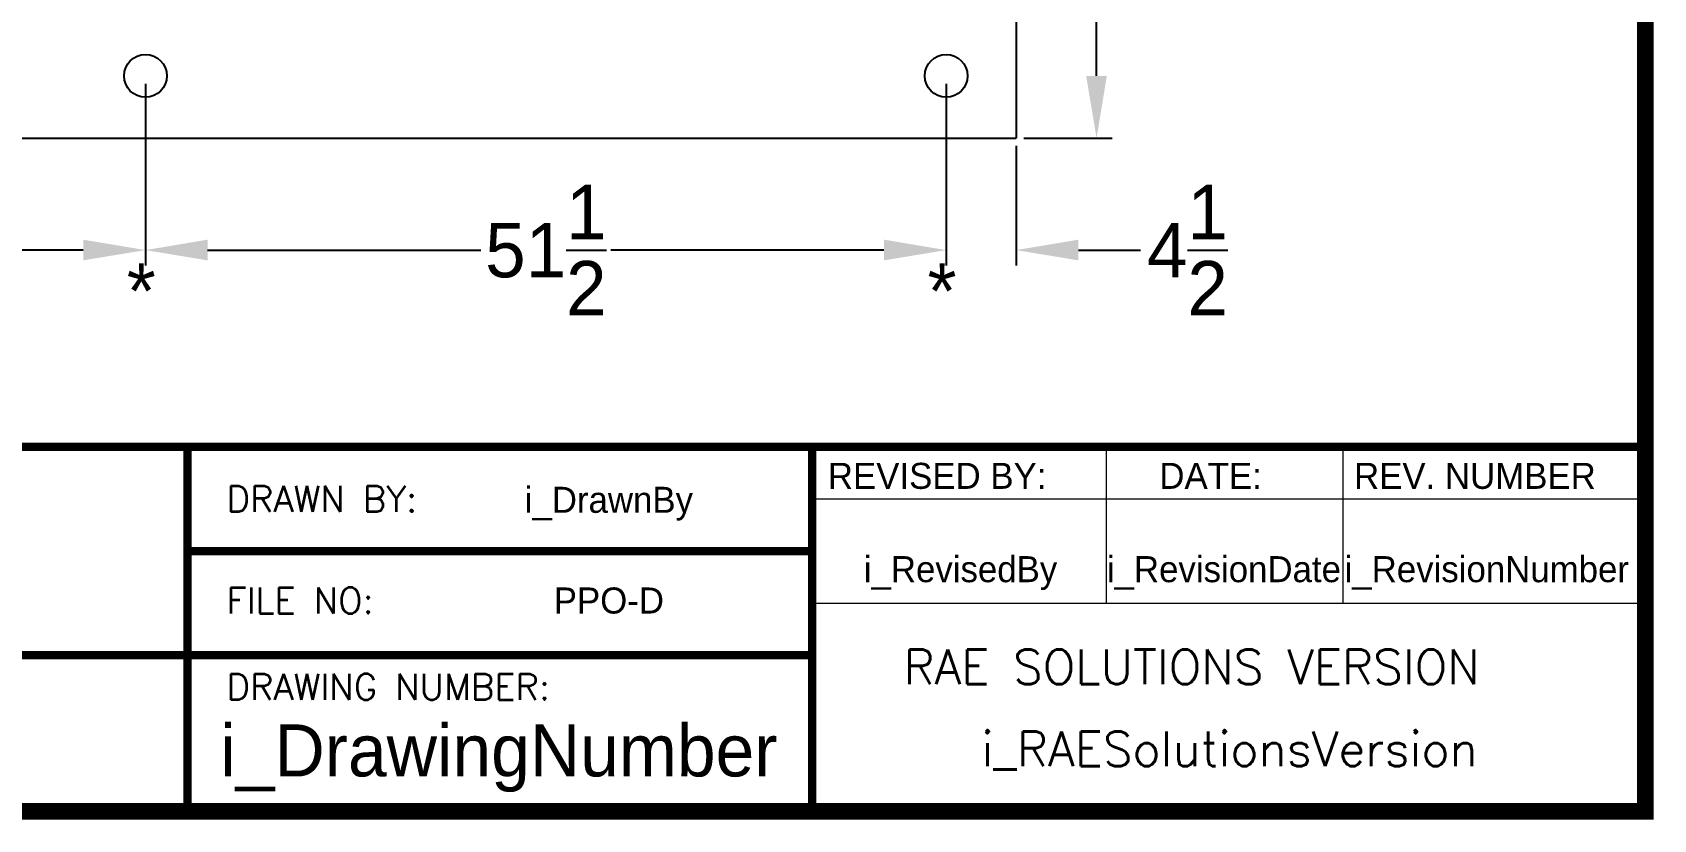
# Model space of a CAD drawing. Header units: inches. Extents: x 3128 to 3569, y 1222 to 1501.
# Drawn here: x 3460.4 to 3564.7, y 1228.3 to 1278.9 of the extents above; entities that cross this region are included whole.
import ezdxf
from ezdxf.enums import TextEntityAlignment as Align

# ---------------------------------------------------------------- set-up
doc = ezdxf.new("R2010")
doc.units = ezdxf.units.IN
doc.header["$MEASUREMENT"] = 0
doc.header["$PDSIZE"] = -1
doc.layers.add('WCTANK', color=7, linetype='Continuous')
doc.layers.add('WOTANK', color=7, linetype='Continuous')
doc.styles.add('SIMPLEX', font='SIMPLEX')
doc.dimstyles.new('General Dimension', dxfattribs={"dimtxt": 3.5, "dimasz": 4, "dimexe": 1, "dimexo": 0.5, "dimgap": 0.09, "dimtad": 0, "dimtih": 1, "dimtoh": 1, "dimdec": 3, "dimzin": 0, "dimdsep": 46, "dimlunit": 5, "dimtxsty": 'Standard', "dimcen": 0.09, "dimadec": 0, "dimazin": 0, "dimtfac": 1, "dimtdec": 3, "dimtofl": 0, "dimtmove": 0, "dimatfit": 3, "dimfxl": 1, "dimtolj": 1, "dimtzin": 0, "dimarcsym": 0})

# ---------------------------------------------------------------- blocks, each defined once
blk = doc.blocks.new('*D44')
at = {"color": 0, "linetype": 'Continuous', "lineweight": -2}
for p, q in [((3416.18, 1275.58), (3416.18, 1263.88)), ((3467.69, 1275.58), (3467.69, 1263.88)), ((3420.18, 1264.88), (3437.76, 1264.88)), ((3463.69, 1264.88), (3446.11, 1264.88))]:
    blk.add_line(p, q, dxfattribs=at)
at = {"color": 0, "linetype": 'Continuous'}
for points in [[(3420.18, 1265.55), (3420.18, 1264.22), (3416.18, 1264.88)], [(3463.69, 1265.55), (3463.69, 1264.22), (3467.69, 1264.88)]]:
    blk.add_solid(points, dxfattribs=at)
at = {"layer": 'Defpoints', "color": 0, "linetype": 'Continuous'}
for p in [(3416.18, 1276.08), (3467.69, 1276.08), (3467.69, 1264.88)]:
    blk.add_point(p, dxfattribs=at)
at = {"color": 0, "linetype": 'Continuous', "insert": (3441.93, 1264.88), "char_height": 3.5, "attachment_point": 5}
blk.add_mtext('\\A1;51{\\H1x;\\S1/2;}', dxfattribs=at)
blk = doc.blocks.new('*D45')
at = {"color": 0, "linetype": 'Continuous', "lineweight": -2}
for p, q in [((3467.69, 1275.58), (3467.69, 1263.88)), ((3519.18, 1275.58), (3519.18, 1263.88)), ((3471.69, 1264.88), (3489.26, 1264.88)), ((3515.18, 1264.88), (3497.61, 1264.88))]:
    blk.add_line(p, q, dxfattribs=at)
at = {"color": 0, "linetype": 'Continuous'}
for points in [[(3471.69, 1265.55), (3471.69, 1264.22), (3467.69, 1264.88)], [(3515.18, 1265.55), (3515.18, 1264.22), (3519.18, 1264.88)]]:
    blk.add_solid(points, dxfattribs=at)
at = {"layer": 'Defpoints', "color": 0, "linetype": 'Continuous'}
for p in [(3467.69, 1276.08), (3519.18, 1276.08), (3467.69, 1264.88)]:
    blk.add_point(p, dxfattribs=at)
at = {"color": 0, "linetype": 'Continuous', "insert": (3493.44, 1264.88), "char_height": 3.5, "attachment_point": 5}
blk.add_mtext('\\A1;51{\\H1x;\\S1/2;}', dxfattribs=at)
blk = doc.blocks.new('*D46')
at = {"color": 0, "linetype": 'Continuous', "lineweight": -2}
for p, q in [((3519.18, 1275.58), (3519.18, 1263.88)), ((3523.68, 1271.58), (3523.68, 1263.88)), ((3515.18, 1264.88), (3511.18, 1264.88)), ((3527.68, 1264.88), (3531.68, 1264.88))]:
    blk.add_line(p, q, dxfattribs=at)
at = {"color": 0, "linetype": 'Continuous'}
for points in [[(3515.18, 1265.55), (3515.18, 1264.22), (3519.18, 1264.88)], [(3527.68, 1265.55), (3527.68, 1264.22), (3523.68, 1264.88)]]:
    blk.add_solid(points, dxfattribs=at)
at = {"layer": 'Defpoints', "color": 0, "linetype": 'Continuous'}
for p in [(3519.18, 1276.08), (3523.68, 1272.08), (3523.68, 1264.88)]:
    blk.add_point(p, dxfattribs=at)
at = {"color": 0, "linetype": 'Continuous', "insert": (3534.69, 1264.88), "char_height": 3.5, "attachment_point": 5}
blk.add_mtext('\\A1;4{\\H1x;\\S1/2;}', dxfattribs=at)
blk = doc.blocks.new('*D47')
at = {"layer": 'Defpoints', "color": 0}
for p in [(3491.67, 1373.8), (3528.85, 1373.8), (3523.68, 1272.08)]:
    blk.add_point(p, dxfattribs=at)
at = {"layer": 'WCTANK', "color": 0, "lineweight": -2}
for p, q in [((3492.17, 1373.8), (3529.85, 1373.8)), ((3528.85, 1369.8), (3528.85, 1327.12)), ((3528.85, 1276.08), (3528.85, 1318.77)), ((3524.18, 1272.08), (3529.85, 1272.08))]:
    blk.add_line(p, q, dxfattribs=at)
at = {"layer": 'WCTANK', "color": 0}
for points in [[(3528.18, 1369.8), (3529.51, 1369.8), (3528.85, 1373.8)], [(3528.18, 1276.08), (3529.51, 1276.08), (3528.85, 1272.08)]]:
    blk.add_solid(points, dxfattribs=at)
at = {"layer": 'WCTANK', "color": 0, "insert": (3528.85, 1322.94), "char_height": 3.5, "attachment_point": 5}
blk.add_mtext('\\A1;101{\\H1x;\\S3/4;}', dxfattribs=at)
blk = doc.blocks.new('*D48')
at = {"layer": 'Defpoints', "color": 0}
for p in [(3491.67, 1353.46), (3523.68, 1272.08), (3528.85, 1272.08)]:
    blk.add_point(p, dxfattribs=at)
at = {"layer": 'WOTANK', "color": 0, "lineweight": -2}
for p, q in [((3492.17, 1353.46), (3529.85, 1353.46)), ((3528.85, 1349.46), (3528.85, 1316.94)), ((3528.85, 1276.08), (3528.85, 1308.6)), ((3524.18, 1272.08), (3529.85, 1272.08))]:
    blk.add_line(p, q, dxfattribs=at)
at = {"layer": 'WOTANK', "color": 0}
for points in [[(3528.18, 1349.46), (3529.51, 1349.46), (3528.85, 1353.46)], [(3528.18, 1276.08), (3529.51, 1276.08), (3528.85, 1272.08)]]:
    blk.add_solid(points, dxfattribs=at)
at = {"layer": 'WOTANK', "color": 0, "insert": (3528.85, 1312.77), "char_height": 3.5, "attachment_point": 5}
blk.add_mtext('\\A1;81{\\H1x;\\S3/8;}', dxfattribs=at)

msp = doc.modelspace()

# ---------------------------------------------------------------- linework, layer by layer
at = {"color": 0, "linetype": 'Continuous'}
for p in [(3523.6796, 1280.0817), (3523.6796, 1280.0817), (3411.6757, 1272.0817), (3411.6757, 1272.0817)]:
    msp.add_line(p, (3523.6796, 1272.0817), dxfattribs=at)
at = {"color": 0, "linetype": 'Continuous', "lineweight": 20}
for p, q in [((3376.6636, 1252.2228), (3510.5668, 1252.2228)), ((3470.3958, 1252.2228), (3470.3958, 1238.8325)), ((3510.5668, 1252.2228), (3510.5668, 1228.7897)), ((3510.5668, 1252.2228), (3564.128, 1252.2228)), ((3510.5668, 1252.2228), (3510.5668, 1248.8752)), ((3529.4654, 1252.2228), (3529.4654, 1242.18)), ((3544.6853, 1252.2228), (3544.6853, 1242.18)), ((3510.5668, 1248.8752), (3564.128, 1248.8752)), ((3470.3958, 1245.5276), (3510.5668, 1245.5276)), ((3470.3958, 1238.8325), (3470.3958, 1245.5276)), ((3510.5668, 1242.18), (3564.128, 1242.18)), ((3510.5668, 1238.8325), (3376.6636, 1238.8325)), ((3470.3958, 1238.8325), (3470.3958, 1228.7897))]:
    msp.add_line(p, q, dxfattribs=at)
for points, const_width in [([(3135.638, 1228.7897), (3564.128, 1228.7897), (3564.128, 1496.596), (3135.638, 1496.596), (3135.638, 1228.7897)], 1.0712), ([(3564.128, 1252.2228), (3242.7605, 1252.2228), (3242.7605, 1228.7897)], 0.5356), ([(3470.3958, 1252.2228), (3470.3958, 1228.7897)], 0.5356), ([(3510.5668, 1228.7897), (3510.5668, 1252.2228), (3564.128, 1252.2228)], 0.5356), ([(3510.5668, 1245.5276), (3470.3958, 1245.5276), (3470.3958, 1228.7897)], 0.5356), ([(3510.5668, 1238.8325), (3376.6636, 1238.8325)], 0.5356)]:
    msp.add_lwpolyline(points, dxfattribs=dict(at, const_width=const_width))
at = {"color": 0, "linetype": 'Continuous'}
for centre in [(3467.6911, 1276.0817), (3467.6911, 1276.0817), (3519.1796, 1276.0817), (3519.1796, 1276.0817)]:
    msp.add_circle(centre, 1.375, dxfattribs=at)
at = {"color": 0, "linetype": 'Continuous', "lineweight": 20}
msp.add_point((3510.5668, 1228.7897), dxfattribs=at)

# ---------------------------------------------------------------- texts
at = {"color": 0, "linetype": 'Continuous'}
for p in [(3466.4936, 1260.4553), (3517.9821, 1260.4553)]:
    msp.add_text('*', height=3.5821, dxfattribs=at).set_placement(p)
at = {"color": 0, "linetype": 'Continuous', "lineweight": 20}
for s, height, p in [('REVISED BY:', 1.673789, (3511.5714, 1249.5244)), ('DATE:', 1.67379, (3532.886, 1249.5244)), ('REV. NUMBER', 1.673789, (3545.4028, 1249.5244))]:
    msp.add_text(s, height=height, dxfattribs=at).set_placement(p)
at = {"color": 0, "linetype": 'Continuous', "lineweight": 20, "style": 'SIMPLEX'}
for s, height, p in [('DRAWN BY:', 1.67379, (3472.9065, 1248.0383)), ('FILE NO:', 1.67379, (3472.9065, 1241.505)), ('RAE SOLUTIONS VERSION', 2.222792, (3516.4349, 1236.9678)), ('DRAWING NUMBER:', 1.673789, (3472.9065, 1235.9557))]:
    msp.add_text(s, height=height, dxfattribs=at).set_placement(p)
at = {"color": 0, "linetype": 'Continuous', "lineweight": 20}
for s, height, p in [('i_DrawnBy', 1.67379, (3497.4907, 1247.9832)), ('i_RevisedBy', 1.673789, (3520.1015, 1243.5227)), ('i_RevisionDate', 1.673789, (3537.0368, 1243.5227)), ('i_RevisionNumber', 1.673789, (3553.9396, 1243.5227)), ('PPO-D', 1.67379, (3497.4907, 1241.5073)), ('i_DrawingNumber', 3.347578, (3490.4201, 1231.0295))]:
    msp.add_text(s, height=height, dxfattribs=at).set_placement(p, align=Align.CENTER)
at = {"color": 0, "linetype": 'Continuous', "lineweight": 20, "style": 'SIMPLEX'}
msp.add_text('i_RAESolutionsVersion', height=2.222792, dxfattribs=at).set_placement((3537.4026, 1231.6863), align=Align.CENTER)

# ---------------------------------------------------------------- dimensions: what is measured, and where the dimension line sits
at = {"color": 0, "linetype": 'Continuous'}
for base, p1, p2, picture, middle in [((3467.6911, 1264.882), (3416.1757, 1276.0817), (3467.6911, 1276.0817), '*D44', (3441.9334, 1264.882)), ((3467.69106, 1264.88203), (3519.17957, 1276.08168), (3467.69106, 1276.08168), '*D45', (3493.43531, 1264.88203)), ((3523.6796, 1264.882), (3519.1796, 1276.0817), (3523.6796, 1272.0817), '*D46', (3534.6862, 1264.882))]:
    dim = msp.add_linear_dim(base=base, p1=p1, p2=p2, dimstyle='General Dimension', dxfattribs=at)
    dim.commit()
    dim.dimension.update_dxf_attribs({"geometry": picture, "text_midpoint": middle})
at = {"layer": 'WCTANK', "color": 0}
dim = msp.add_linear_dim(base=(3528.8453, 1373.8028), p1=(3523.6796, 1272.0817), p2=(3491.6738, 1373.8028), angle=90, dimstyle='General Dimension', dxfattribs=at)
dim.commit()
dim.dimension.update_dxf_attribs({"geometry": '*D47', "text_midpoint": (3528.8453, 1322.9423)})
at = {"layer": 'WOTANK', "color": 0}
dim = msp.add_linear_dim(base=(3528.8453, 1272.0817), p1=(3491.6738, 1353.4567), p2=(3523.6796, 1272.0817), angle=90, dimstyle='General Dimension', dxfattribs=at)
dim.commit()
dim.dimension.update_dxf_attribs({"geometry": '*D48', "text_midpoint": (3528.8453, 1312.7692), "dimtype": 160})

doc.saveas('drawing.dxf')
